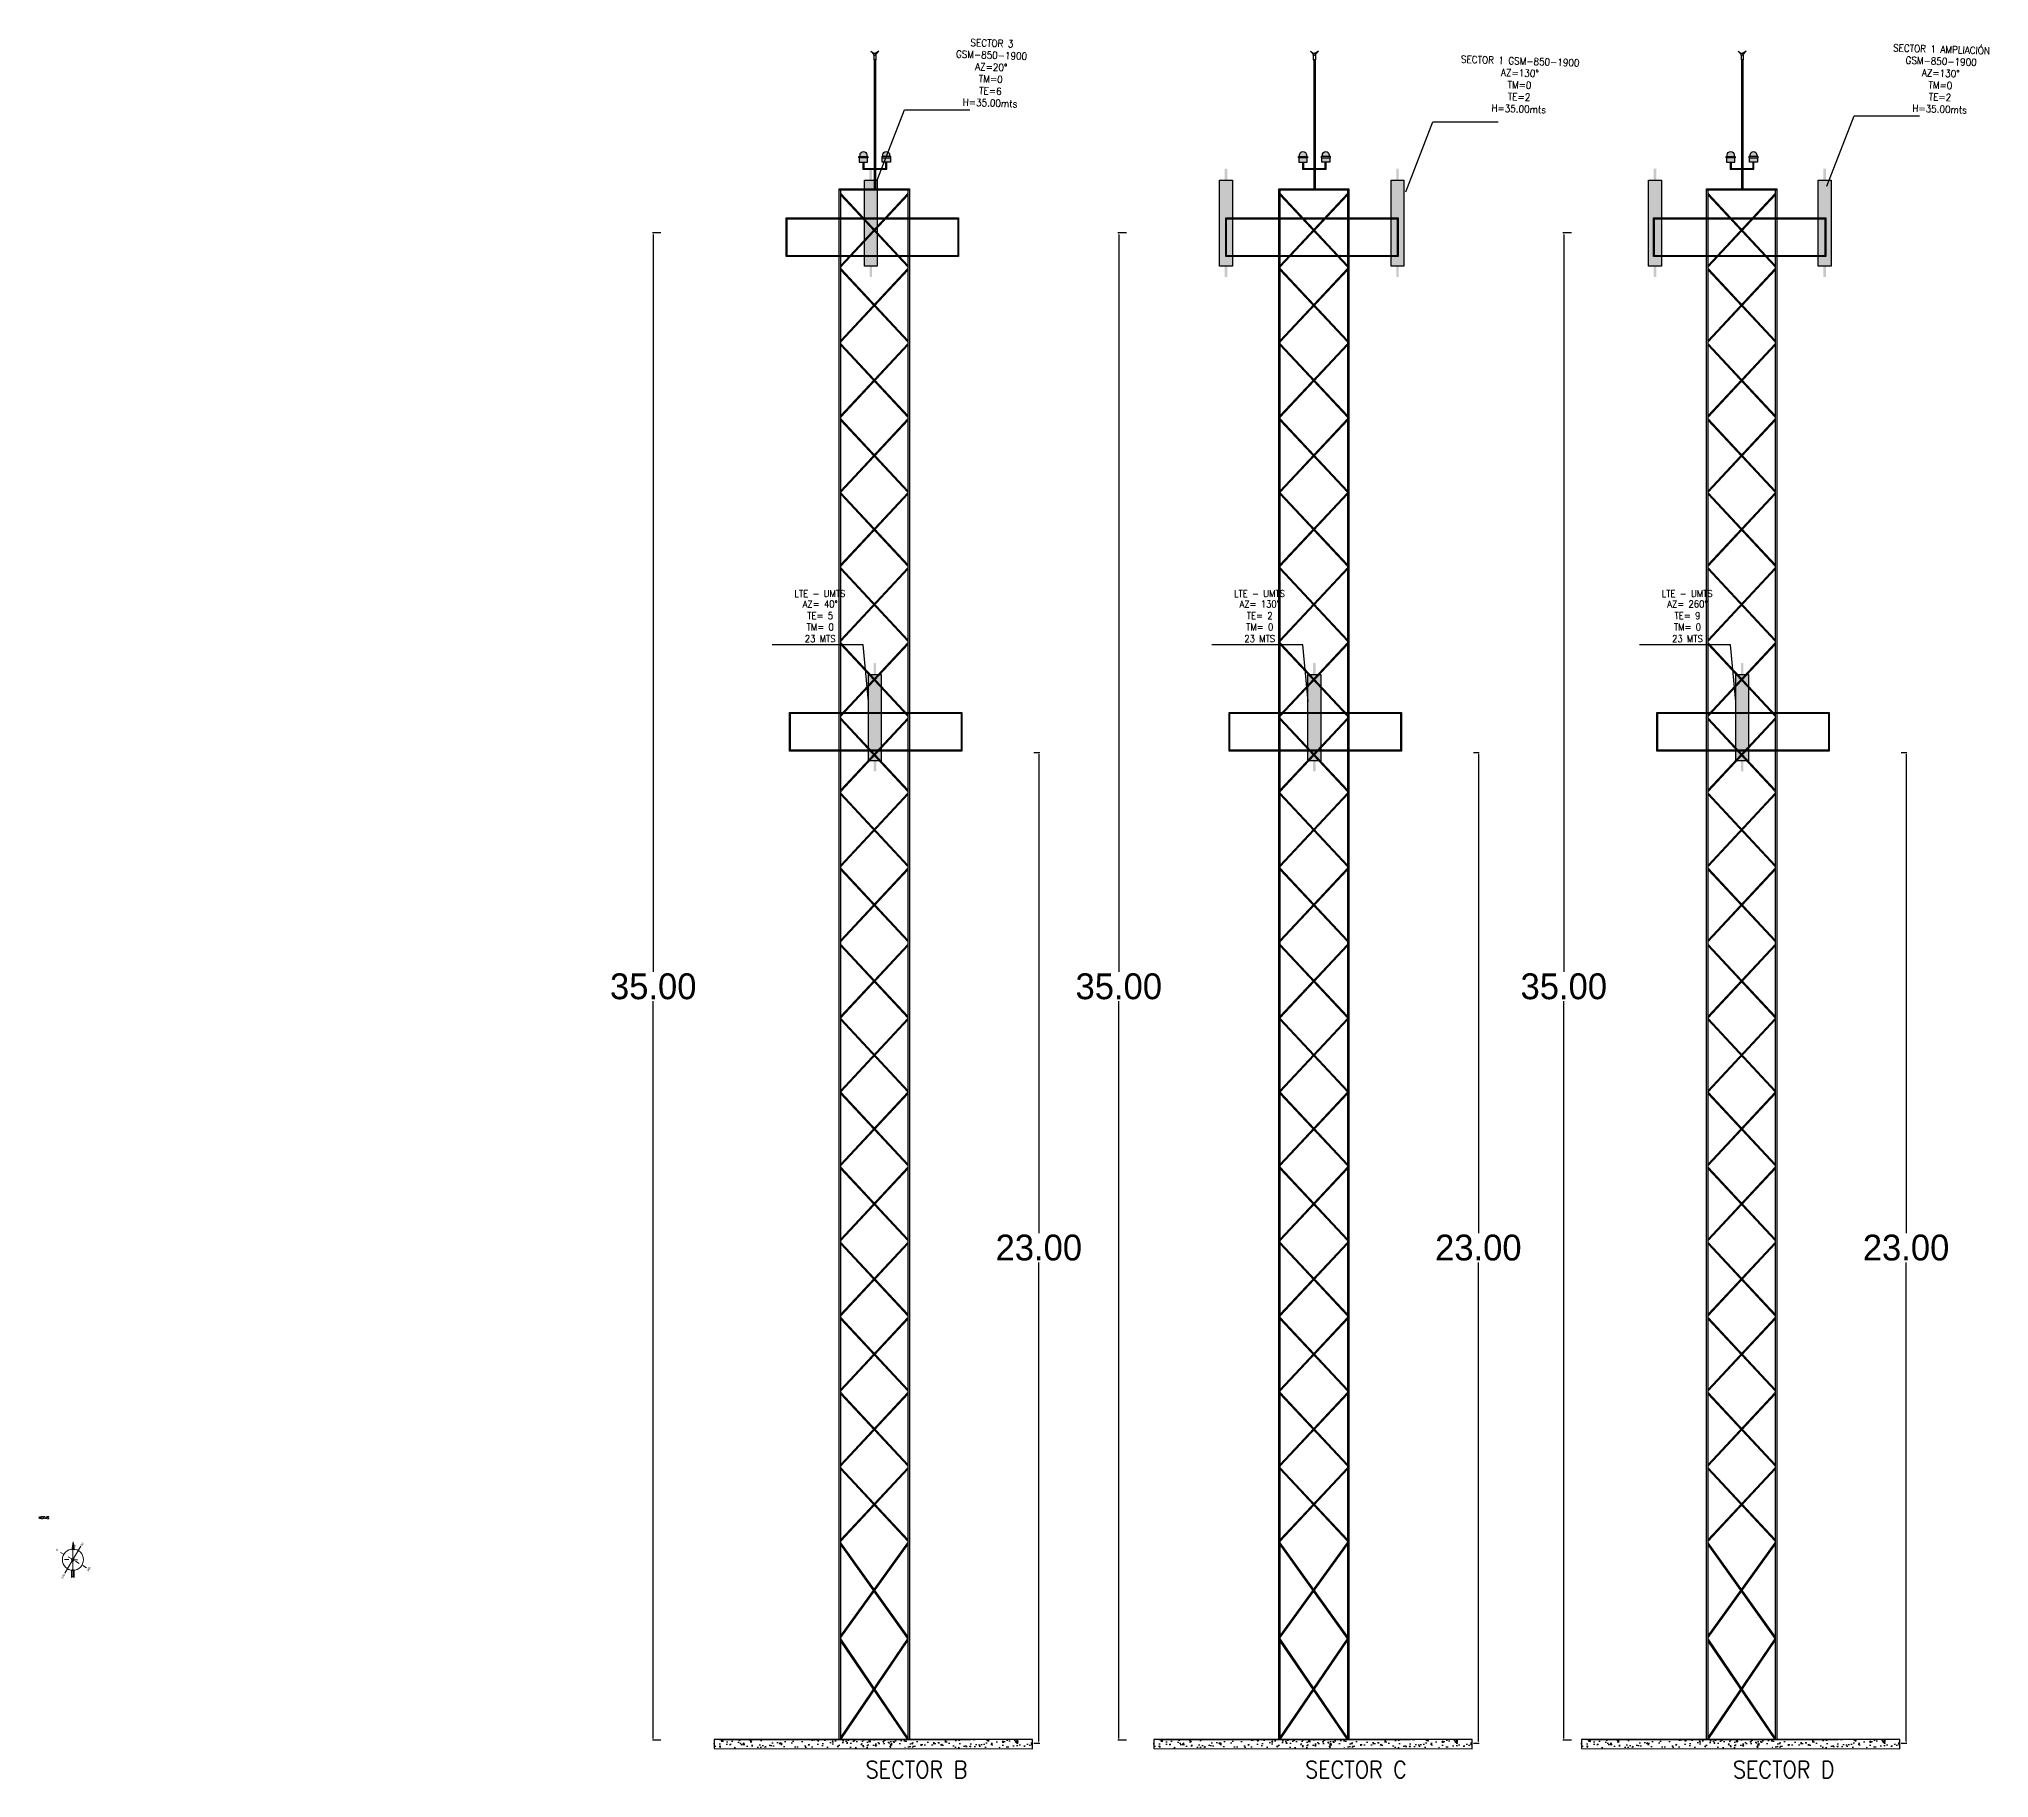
# Model space of a CAD drawing. Header units: millimetres. Extents: x 44 to 163, y 57 to 101.
# Drawn here: x 117.47 to 162.73, y 60.55 to 100.93 of the extents above; entities that cross this region are included whole.
import ezdxf

# ---------------------------------------------------------------- set-up
doc = ezdxf.new("R2010")
doc.units = ezdxf.units.MM
doc.header["$LTSCALE"] = 0.01
doc.header["$PDMODE"] = 35
doc.header["$PDSIZE"] = -10
doc.linetypes.add('DASHDOT', pattern=[25.4, 12.7, -6.35, 0, -6.35])
doc.linetypes.add('JIS_02_0.7', pattern=[1.35, 0.75, -0.6])
for name, color, linetype in [('ALZADO', 7, 'Continuous'), ('CONSTRUCCION', 7, 'Continuous'), ('EQUIPO NUEVO', 1, 'Continuous'), ('PLATAFORMA', 4, 'Continuous'), ('RECORRIDO TIERRA', 3, 'Continuous'), ('TEXTO', 5, 'Continuous')]:
    doc.layers.add(name, color=color, linetype=linetype)
doc.layers.add('NORTE', color=7, linetype='Continuous', lineweight=18)
doc.styles.add('A1', font='romans.shx', dxfattribs={"width": 0.9, "height": 0.09})
doc.dimstyles.new('interior', dxfattribs={"dimtxt": 0.2, "dimasz": 0.038, "dimexe": 0.02, "dimexo": 0.03, "dimgap": 0.04, "dimtad": 0, "dimtih": 1, "dimtoh": 1, "dimzin": 0, "dimdsep": 46, "dimtxsty": 'Standard', "dimcen": 0.04, "dimclrd": 5, "dimclre": 5, "dimclrt": 5, "dimadec": 3, "dimazin": 2, "dimtfac": 1, "dimtofl": 0, "dimtmove": 0, "dimatfit": 3, "dimfxl": 0.18, "dimtolj": 1, "dimtzin": 0, "dimarcsym": 0})

# ---------------------------------------------------------------- blocks, each defined once
blk = doc.blocks.new('G-Norte')
at = {"layer": 'NORTE', "linetype": 'Continuous'}
for points in [[(-2.78, 14.71), (-2.59, 14.31), (-2.25, 16.15)], [(-4.43, 10.17), (-4.96, 8.72), (-4.77, 8.32), (-4.24, 9.77)]]:
    blk.add_hatch(color=256, dxfattribs=at).paths.add_polyline_path(points)
for p, q in [((-3.55, 12.58), (-2.25, 16.15)), ((-3.17, 14.52), (-2.25, 16.15)), ((-2.78, 14.71), (-3.17, 14.52)), ((-2.59, 14.31), (-2.78, 14.71)), ((-2.25, 16.15), (-2.59, 14.31)), ((-5.35, 8.54), (-4.82, 9.98)), ((-4.96, 8.72), (-3.76, 12)), ((-4.82, 9.98), (-4.43, 10.17)), ((-4.24, 9.77), (-4.77, 8.32)), ((-4.43, 10.17), (-4.24, 9.77)), ((-4.96, 8.72), (-5.35, 8.54)), ((-4.77, 8.32), (-4.96, 8.72))]:
    blk.add_line(p, q, dxfattribs=at)
at = {"layer": 'NORTE', "linetype": 'DASHDOT'}
blk.add_line((-5.5, 12.96), (-1.81, 11.62), dxfattribs=at)
at = {"layer": 'NORTE', "linetype": 'Continuous'}
blk.add_circle((-3.66, 12.29), 0.308, dxfattribs=at)
at = {"layer": 'NORTE'}
blk.add_text('N', height=0.514, rotation=340, dxfattribs=at).set_placement((-2.39, 15.05))
blk = doc.blocks.new('*D63')
at = {"layer": 'Defpoints', "color": 0, "lineweight": -3, "transparency": 16777216}
for p in [(131.728, 96.432), (133.141, 96.432), (133.141, 61.432)]:
    blk.add_point(p, dxfattribs=at)
at = {"layer": 'RECORRIDO TIERRA', "color": 5, "lineweight": -2, "transparency": 16777216}
for p, q in [((131.908, 96.432), (131.708, 96.432)), ((131.728, 96.394), (131.728, 79.272)), ((131.728, 61.47), (131.728, 78.592)), ((131.908, 61.432), (131.708, 61.432))]:
    blk.add_line(p, q, dxfattribs=at)
at = {"layer": 'RECORRIDO TIERRA', "color": 5, "lineweight": -3, "transparency": 16777216}
for points in [[(131.721, 96.394), (131.734, 96.394), (131.728, 96.432)], [(131.721, 61.47), (131.734, 61.47), (131.728, 61.432)]]:
    blk.add_solid(points, dxfattribs=at)
at = {"layer": 'RECORRIDO TIERRA', "color": 5, "lineweight": -3, "transparency": 16777216, "insert": (131.728, 78.932), "char_height": 0.2, "attachment_point": 5}
blk.add_mtext('\\A1;{\\H3x;35.00}', dxfattribs=at)
blk = doc.blocks.new('*D221')
at = {"layer": 'CONSTRUCCION', "color": 5, "lineweight": -2, "transparency": 16777216}
for p, q in [((140.564, 84.366), (140.697, 84.366)), ((140.677, 84.328), (140.677, 73.206)), ((140.677, 61.404), (140.677, 72.526)), ((140.564, 61.366), (140.697, 61.366))]:
    blk.add_line(p, q, dxfattribs=at)
at = {"layer": 'CONSTRUCCION', "color": 5, "lineweight": -3, "transparency": 16777216}
for points in [[(140.67, 84.328), (140.683, 84.328), (140.677, 84.366)], [(140.67, 61.404), (140.683, 61.404), (140.677, 61.366)]]:
    blk.add_solid(points, dxfattribs=at)
at = {"layer": 'Defpoints', "color": 0, "lineweight": -3, "transparency": 16777216}
for p in [(140.534, 84.366), (140.677, 84.366), (140.534, 61.366)]:
    blk.add_point(p, dxfattribs=at)
at = {"layer": 'CONSTRUCCION', "color": 5, "lineweight": -3, "transparency": 16777216, "insert": (140.677, 72.866), "char_height": 0.2, "attachment_point": 5}
blk.add_mtext('\\A1;{\\H3x;23.00}', dxfattribs=at)
blk = doc.blocks.new('*D224')
at = {"layer": 'Defpoints', "color": 0, "lineweight": -3, "transparency": 16777216}
for p in [(142.533, 96.432), (143.342, 96.432), (143.342, 61.432)]:
    blk.add_point(p, dxfattribs=at)
at = {"layer": 'RECORRIDO TIERRA', "color": 5, "lineweight": -2, "transparency": 16777216}
for p, q in [((142.713, 96.432), (142.513, 96.432)), ((142.533, 96.394), (142.533, 79.272)), ((142.533, 61.47), (142.533, 78.592)), ((142.713, 61.432), (142.513, 61.432))]:
    blk.add_line(p, q, dxfattribs=at)
at = {"layer": 'RECORRIDO TIERRA', "color": 5, "lineweight": -3, "transparency": 16777216}
for points in [[(142.527, 96.394), (142.539, 96.394), (142.533, 96.432)], [(142.527, 61.47), (142.539, 61.47), (142.533, 61.432)]]:
    blk.add_solid(points, dxfattribs=at)
at = {"layer": 'RECORRIDO TIERRA', "color": 5, "lineweight": -3, "transparency": 16777216, "insert": (142.533, 78.932), "char_height": 0.2, "attachment_point": 5}
blk.add_mtext('\\A1;{\\H3x;35.00}', dxfattribs=at)
blk = doc.blocks.new('*D225')
at = {"layer": 'CONSTRUCCION', "color": 5, "lineweight": -2, "transparency": 16777216}
for p, q in [((150.766, 84.366), (150.898, 84.366)), ((150.878, 84.328), (150.878, 73.206)), ((150.878, 61.404), (150.878, 72.526)), ((150.766, 61.366), (150.898, 61.366))]:
    blk.add_line(p, q, dxfattribs=at)
at = {"layer": 'CONSTRUCCION', "color": 5, "lineweight": -3, "transparency": 16777216}
for points in [[(150.872, 84.328), (150.884, 84.328), (150.878, 84.366)], [(150.872, 61.404), (150.884, 61.404), (150.878, 61.366)]]:
    blk.add_solid(points, dxfattribs=at)
at = {"layer": 'Defpoints', "color": 0, "lineweight": -3, "transparency": 16777216}
for p in [(150.736, 84.366), (150.878, 84.366), (150.736, 61.366)]:
    blk.add_point(p, dxfattribs=at)
at = {"layer": 'CONSTRUCCION', "color": 5, "lineweight": -3, "transparency": 16777216, "insert": (150.878, 72.866), "char_height": 0.2, "attachment_point": 5}
blk.add_mtext('\\A1;{\\H3x;23.00}', dxfattribs=at)
blk = doc.blocks.new('*D226')
at = {"layer": 'Defpoints', "color": 0, "lineweight": -3, "transparency": 16777216}
for p in [(152.861, 96.432), (153.269, 96.432), (153.269, 61.432)]:
    blk.add_point(p, dxfattribs=at)
at = {"layer": 'RECORRIDO TIERRA', "color": 5, "lineweight": -2, "transparency": 16777216}
for p, q in [((153.041, 96.432), (152.841, 96.432)), ((152.861, 96.394), (152.861, 79.272)), ((152.861, 61.47), (152.861, 78.592)), ((153.041, 61.432), (152.841, 61.432))]:
    blk.add_line(p, q, dxfattribs=at)
at = {"layer": 'RECORRIDO TIERRA', "color": 5, "lineweight": -3, "transparency": 16777216}
for points in [[(152.855, 96.394), (152.868, 96.394), (152.861, 96.432)], [(152.855, 61.47), (152.868, 61.47), (152.861, 61.432)]]:
    blk.add_solid(points, dxfattribs=at)
at = {"layer": 'RECORRIDO TIERRA', "color": 5, "lineweight": -3, "transparency": 16777216, "insert": (152.861, 78.932), "char_height": 0.2, "attachment_point": 5}
blk.add_mtext('\\A1;{\\H3x;35.00}', dxfattribs=at)
blk = doc.blocks.new('*D227')
at = {"layer": 'CONSTRUCCION', "color": 5, "lineweight": -2, "transparency": 16777216}
for p, q in [((160.693, 84.366), (160.825, 84.366)), ((160.805, 84.328), (160.805, 73.206)), ((160.805, 61.404), (160.805, 72.526)), ((160.693, 61.366), (160.825, 61.366))]:
    blk.add_line(p, q, dxfattribs=at)
at = {"layer": 'CONSTRUCCION', "color": 5, "lineweight": -3, "transparency": 16777216}
for points in [[(160.799, 84.328), (160.812, 84.328), (160.805, 84.366)], [(160.799, 61.404), (160.812, 61.404), (160.805, 61.366)]]:
    blk.add_solid(points, dxfattribs=at)
at = {"layer": 'Defpoints', "color": 0, "lineweight": -3, "transparency": 16777216}
for p in [(160.663, 84.366), (160.805, 84.366), (160.663, 61.366)]:
    blk.add_point(p, dxfattribs=at)
at = {"layer": 'CONSTRUCCION', "color": 5, "lineweight": -3, "transparency": 16777216, "insert": (160.805, 72.866), "char_height": 0.2, "attachment_point": 5}
blk.add_mtext('\\A1;{\\H3x;23.00}', dxfattribs=at)

msp = doc.modelspace()

# ---------------------------------------------------------------- hatches: boundary and pattern name
at = {"lineweight": -3}
h = msp.add_hatch(color=1, dxfattribs=at)
h.paths.add_polyline_path([(136.686, 98.206), (136.686, 98.238, 1), (136.527, 98.238), (136.527, 98.206)])
h.paths.add_polyline_path([(137.215, 98.206), (137.215, 98.238, 1), (137.056, 98.238), (137.056, 98.206)])
h = msp.add_hatch(color=1, dxfattribs=at)
h.paths.add_polyline_path([(146.887, 98.206), (146.887, 98.238, 1), (146.729, 98.238), (146.729, 98.206)])
h.paths.add_polyline_path([(147.416, 98.206), (147.416, 98.238, 1), (147.258, 98.238), (147.258, 98.206)])
h = msp.add_hatch(color=1, dxfattribs=at)
h.paths.add_polyline_path([(156.815, 98.206), (156.815, 98.238, 1), (156.656, 98.238), (156.656, 98.206)])
h.paths.add_polyline_path([(157.343, 98.206), (157.343, 98.238, 1), (157.185, 98.238), (157.185, 98.206)])
h = msp.add_hatch(color=252, dxfattribs=at)
h.paths.add_polyline_path([(136.511, 98.175), (136.511, 98.074), (136.702, 98.074), (136.702, 98.175)])
h.paths.add_polyline_path([(136.712, 98.175), (136.712, 98.206), (136.501, 98.206), (136.501, 98.175)])
h.paths.add_polyline_path([(137.04, 98.175), (137.04, 98.074), (137.231, 98.074), (137.231, 98.175)])
h.paths.add_polyline_path([(137.241, 98.175), (137.241, 98.206), (137.03, 98.206), (137.03, 98.175)])
h = msp.add_hatch(color=256, dxfattribs=at)
h.dxf.hatch_style = 1
h.paths.add_polyline_path([(136.807, 97.924), (136.747, 97.924), (136.748, 95.408), (136.808, 95.408)])
h = msp.add_hatch(color=256, dxfattribs=at)
h.dxf.hatch_style = 1
h.paths.add_polyline_path([(145.052, 97.924), (144.992, 97.924), (144.993, 95.408), (145.053, 95.408)])
h = msp.add_hatch(color=252, dxfattribs=at)
h.paths.add_polyline_path([(146.713, 98.175), (146.713, 98.074), (146.903, 98.074), (146.903, 98.175)])
h.paths.add_polyline_path([(146.914, 98.175), (146.914, 98.206), (146.702, 98.206), (146.702, 98.175)])
h.paths.add_polyline_path([(147.242, 98.175), (147.242, 98.074), (147.432, 98.074), (147.432, 98.175)])
h.paths.add_polyline_path([(147.443, 98.175), (147.443, 98.206), (147.231, 98.206), (147.231, 98.175)])
h = msp.add_hatch(color=256, dxfattribs=at)
h.dxf.hatch_style = 1
h.paths.add_polyline_path([(149.032, 97.924), (148.972, 97.924), (148.972, 95.408), (149.032, 95.408)])
h = msp.add_hatch(color=256, dxfattribs=at)
h.dxf.hatch_style = 1
h.paths.add_polyline_path([(155.009, 97.924), (154.949, 97.924), (154.949, 95.408), (155.009, 95.408)])
h = msp.add_hatch(color=252, dxfattribs=at)
h.paths.add_polyline_path([(156.64, 98.175), (156.64, 98.074), (156.83, 98.074), (156.83, 98.175)])
h.paths.add_polyline_path([(156.841, 98.175), (156.841, 98.206), (156.629, 98.206), (156.629, 98.175)])
h.paths.add_polyline_path([(157.169, 98.175), (157.169, 98.074), (157.359, 98.074), (157.359, 98.175)])
h.paths.add_polyline_path([(157.37, 98.175), (157.37, 98.206), (157.158, 98.206), (157.158, 98.175)])
h = msp.add_hatch(color=256, dxfattribs=at)
h.dxf.hatch_style = 1
h.paths.add_polyline_path([(158.945, 97.924), (158.885, 97.924), (158.885, 95.408), (158.945, 95.408)])
h = msp.add_hatch(color=256, dxfattribs=at)
h.dxf.hatch_style = 1
h.paths.add_polyline_path([(136.902, 86.443), (136.842, 86.443), (136.843, 83.927), (136.903, 83.927)])
h = msp.add_hatch(color=256, dxfattribs=at)
h.dxf.hatch_style = 1
h.paths.add_polyline_path([(147.104, 86.443), (147.044, 86.443), (147.044, 83.927), (147.104, 83.927)])
h = msp.add_hatch(color=256, dxfattribs=at)
h.dxf.hatch_style = 1
h.paths.add_polyline_path([(157.031, 86.443), (156.971, 86.443), (156.971, 83.927), (157.031, 83.927)])
at = {"layer": 'CONSTRUCCION', "lineweight": -3}
h = msp.add_hatch(color=256, dxfattribs=at)
h.dxf.hatch_style = 1
h.paths.add_polyline_path([(136.628, 97.657), (136.928, 97.657), (136.928, 95.657), (136.628, 95.657)])
h = msp.add_hatch(color=256, dxfattribs=at)
h.dxf.hatch_style = 1
h.paths.add_polyline_path([(144.873, 97.657), (145.173, 97.657), (145.173, 95.657), (144.873, 95.657)])
h = msp.add_hatch(color=256, dxfattribs=at)
h.dxf.hatch_style = 1
h.paths.add_polyline_path([(148.852, 97.657), (149.152, 97.657), (149.152, 95.657), (148.852, 95.657)])
h = msp.add_hatch(color=256, dxfattribs=at)
h.dxf.hatch_style = 1
h.paths.add_polyline_path([(154.829, 97.657), (155.129, 97.657), (155.129, 95.657), (154.829, 95.657)])
h = msp.add_hatch(color=256, dxfattribs=at)
h.dxf.hatch_style = 1
h.paths.add_polyline_path([(158.765, 97.657), (159.065, 97.657), (159.065, 95.657), (158.765, 95.657)])
at = {"layer": 'CONSTRUCCION'}
h = msp.add_hatch(dxfattribs=at)
h.set_pattern_fill('AR-CONC', color=256, scale=0.001836, style=0)
h.set_pattern_definition([(50, (76.0648, 162.58746), (0.33456575, -0.0292707), [0.0349836, -0.3848197]), (355, (76.0648, 162.58746), (-0.0647203, 0.3508583), [0.0279869, -0.3078558]), (100.451, (76.09268, 162.58503), (0.2698467, 0.321586), [0.0297315, -0.3270463]), (46.1842, (76.0648, 162.68075), (0.4978123, -0.077207), [0.0524754, -0.5772296]), (96.6356, (76.1063, 162.6743), (0.4359715, 0.4543748), [0.0445972, -0.4905694]), (351.184, (76.0648, 162.68075), (0.4359722, 0.454374), [0.0419803, -0.4617837]), (21, (76.11145, 162.65743), (0.2784271, -0.1878014), [0.0349836, -0.3848197]), (326, (76.11145, 162.65743), (0.1134939, 0.3382446), [0.0279869, -0.3078558]), (71.4514, (76.13465, 162.64178), (0.3919202, 0.150444), [0.0297315, -0.3270463]), (37.5, (76.0648, 162.58746), (0.00567194, 0.15527772), [0, -0.3041242, 0, -0.31252026, 0, -0.3090219]), (7.5, (76.0648, 162.58746), (0.1227083, 0.18397261), [0, -0.1781832, 0, -0.29712747, 0, -0.11777816]), (327.5, (75.96078, 162.58746), (0.24899993, -0.01052032), [0, -0.11661204, 0, -0.36382955, 0, -0.48277383]), (317.5, (75.91414, 162.58746), (0.2720259, 0.04669346), [0, -0.15159565, 0, -0.24162014, 0, -0.3428394])])
h.paths.add_polyline_path([(140.531, 61.262), (140.531, 61.449), (133.143, 61.449), (133.143, 61.262)])
h = msp.add_hatch(dxfattribs=at)
h.set_pattern_fill('AR-CONC', color=256, scale=0.001836, style=0)
h.set_pattern_definition([(50, (86.26624, 162.58746), (0.33456575, -0.0292707), [0.0349836, -0.3848197]), (355, (86.26624, 162.58746), (-0.0647203, 0.3508583), [0.0279869, -0.3078558]), (100.451, (86.29412, 162.58503), (0.2698467, 0.321586), [0.0297315, -0.3270463]), (46.1842, (86.26624, 162.68075), (0.4978123, -0.077207), [0.0524754, -0.5772296]), (96.6356, (86.3077, 162.6743), (0.4359715, 0.4543748), [0.0445972, -0.4905694]), (351.184, (86.26624, 162.68075), (0.4359722, 0.454374), [0.0419803, -0.4617837]), (21, (86.31288, 162.65743), (0.2784271, -0.1878014), [0.0349836, -0.3848197]), (326, (86.31288, 162.65743), (0.1134939, 0.3382446), [0.0279869, -0.3078558]), (71.4514, (86.33608, 162.64178), (0.3919202, 0.150444), [0.0297315, -0.3270463]), (37.5, (86.26624, 162.58746), (0.00567194, 0.15527772), [0, -0.3041242, 0, -0.31252026, 0, -0.3090219]), (7.5, (86.26624, 162.58746), (0.1227083, 0.18397261), [0, -0.1781832, 0, -0.29712747, 0, -0.11777816]), (327.5, (86.16222, 162.58746), (0.24899993, -0.01052032), [0, -0.11661204, 0, -0.36382955, 0, -0.48277383]), (317.5, (86.11557, 162.58746), (0.2720259, 0.04669346), [0, -0.15159565, 0, -0.24162014, 0, -0.3428394])])
h.paths.add_polyline_path([(150.732, 61.262), (150.732, 61.449), (143.344, 61.449), (143.344, 61.262)])
h = msp.add_hatch(dxfattribs=at)
h.set_pattern_fill('AR-CONC', color=256, scale=0.001836, style=0)
h.set_pattern_definition([(50, (96.1934, 162.58746), (0.33456575, -0.0292707), [0.0349836, -0.3848197]), (355, (96.1934, 162.58746), (-0.0647203, 0.3508583), [0.0279869, -0.3078558]), (100.451, (96.22127, 162.58503), (0.2698467, 0.321586), [0.0297315, -0.3270463]), (46.1842, (96.1934, 162.68075), (0.4978123, -0.077207), [0.0524754, -0.5772296]), (96.6356, (96.23488, 162.6743), (0.4359715, 0.4543748), [0.0445972, -0.4905694]), (351.184, (96.1934, 162.68075), (0.4359722, 0.454374), [0.0419803, -0.4617837]), (21, (96.24004, 162.65743), (0.2784271, -0.1878014), [0.0349836, -0.3848197]), (326, (96.24004, 162.65743), (0.1134939, 0.3382446), [0.0279869, -0.3078558]), (71.4514, (96.26324, 162.64178), (0.3919202, 0.150444), [0.0297315, -0.3270463]), (37.5, (96.19339, 162.58746), (0.00567194, 0.15527772), [0, -0.3041242, 0, -0.31252026, 0, -0.3090219]), (7.5, (96.19339, 162.58746), (0.1227083, 0.18397261), [0, -0.1781832, 0, -0.29712747, 0, -0.11777816]), (327.5, (96.08937, 162.58746), (0.24899993, -0.01052032), [0, -0.11661204, 0, -0.36382955, 0, -0.48277383]), (317.5, (96.04273, 162.58746), (0.2720259, 0.04669346), [0, -0.15159565, 0, -0.24162014, 0, -0.3428394])])
h.paths.add_polyline_path([(160.659, 61.262), (160.659, 61.449), (153.271, 61.449), (153.271, 61.262)])
at = {"layer": 'EQUIPO NUEVO', "lineweight": -3}
h = msp.add_hatch(color=1, dxfattribs=at)
h.dxf.hatch_style = 1
h.paths.add_polyline_path([(136.722, 86.173), (137.022, 86.173), (137.022, 84.173), (136.722, 84.173)])
h = msp.add_hatch(color=1, dxfattribs=at)
h.dxf.hatch_style = 1
h.paths.add_polyline_path([(146.924, 86.173), (147.224, 86.173), (147.224, 84.173), (146.924, 84.173)])
h = msp.add_hatch(color=1, dxfattribs=at)
h.dxf.hatch_style = 1
h.paths.add_polyline_path([(156.851, 86.173), (157.151, 86.173), (157.151, 84.173), (156.851, 84.173)])

# ---------------------------------------------------------------- linework, layer by layer
at = {"color": 252, "lineweight": -3}
for points in [[(136.596, 98.074), (136.596, 97.906), (137.146, 97.906), (137.146, 98.074)], [(136.617, 98.074), (136.617, 97.927), (137.125, 97.927), (137.125, 98.074)], [(146.798, 98.074), (146.798, 97.906), (147.348, 97.906), (147.348, 98.074)], [(146.819, 98.074), (146.819, 97.927), (147.326, 97.927), (147.326, 98.074)], [(156.725, 98.074), (156.725, 97.906), (157.275, 97.906), (157.275, 98.074)], [(156.746, 98.074), (156.746, 97.927), (157.254, 97.927), (157.254, 98.074)]]:
    msp.add_lwpolyline(points, dxfattribs=at)
at = {"layer": 'ALZADO'}
for p, q in [((136.778, 100.65), (136.853, 100.591)), ((136.778, 100.65), (136.849, 100.573)), ((136.845, 100.553), (136.856, 100.606)), ((136.845, 100.553), (136.872, 100.553)), ((136.856, 100.606), (136.872, 100.606)), ((136.887, 100.606), (136.872, 100.606)), ((136.898, 100.553), (136.872, 100.553)), ((136.898, 100.553), (136.887, 100.606)), ((136.965, 100.65), (136.89, 100.591)), ((136.965, 100.65), (136.894, 100.573)), ((146.979, 100.65), (147.054, 100.591)), ((146.979, 100.65), (147.05, 100.573)), ((147.047, 100.553), (147.057, 100.606)), ((147.047, 100.553), (147.073, 100.553)), ((147.057, 100.606), (147.073, 100.606)), ((147.089, 100.606), (147.073, 100.606)), ((147.099, 100.553), (147.073, 100.553)), ((147.099, 100.553), (147.089, 100.606)), ((147.167, 100.65), (147.092, 100.591)), ((147.167, 100.65), (147.095, 100.573)), ((156.906, 100.65), (156.981, 100.591)), ((156.906, 100.65), (156.978, 100.573)), ((156.974, 100.553), (156.984, 100.606)), ((156.974, 100.553), (157, 100.553)), ((156.984, 100.606), (157, 100.606)), ((157.016, 100.606), (157, 100.606)), ((157.027, 100.553), (157, 100.553)), ((157.027, 100.553), (157.016, 100.606)), ((157.094, 100.65), (157.019, 100.591)), ((157.094, 100.65), (157.023, 100.573)), ((136.845, 100.447), (136.872, 100.447)), ((136.898, 100.447), (136.872, 100.447)), ((147.047, 100.447), (147.073, 100.447)), ((147.099, 100.447), (147.073, 100.447)), ((156.974, 100.447), (157, 100.447)), ((157.027, 100.447), (157, 100.447))]:
    msp.add_line(p, q, dxfattribs=at)
at = {"layer": 'ALZADO', "ltscale": 0.5}
for p, q in [((136.845, 100.553), (136.845, 100.447)), ((136.898, 100.553), (136.898, 100.447)), ((147.047, 100.553), (147.047, 100.447)), ((147.099, 100.553), (147.099, 100.447)), ((156.974, 100.553), (156.974, 100.447)), ((157.027, 100.553), (157.027, 100.447)), ((136.856, 100.447), (136.856, 97.443)), ((136.887, 100.447), (136.887, 97.443)), ((147.057, 100.447), (147.057, 97.443)), ((147.089, 100.447), (147.089, 97.443)), ((156.984, 100.447), (156.984, 97.443)), ((157.016, 100.447), (157.016, 97.443))]:
    msp.add_line(p, q, dxfattribs=at)
at = {"layer": 'CONSTRUCCION', "color": 30}
for p, q in [((136.045, 97.449), (137.673, 97.449)), ((136.045, 93.855), (136.045, 97.449)), ((136.045, 97.426), (137.673, 97.426)), ((136.08, 93.855), (136.08, 97.449)), ((137.638, 95.674), (136.08, 97.343)), ((136.08, 95.674), (137.638, 97.343)), ((137.638, 95.64), (136.08, 97.309)), ((136.08, 95.64), (137.638, 97.309)), ((137.638, 97.449), (137.638, 93.855)), ((137.673, 97.449), (137.673, 93.855)), ((146.247, 97.449), (147.875, 97.449)), ((146.247, 93.855), (146.247, 97.449)), ((146.247, 97.426), (147.875, 97.426)), ((146.282, 93.855), (146.282, 97.449)), ((147.84, 95.674), (146.282, 97.343)), ((146.282, 95.674), (147.84, 97.343)), ((147.84, 95.64), (146.282, 97.309)), ((146.282, 95.64), (147.84, 97.309)), ((147.84, 97.449), (147.84, 93.855)), ((147.875, 97.449), (147.875, 93.855)), ((156.174, 97.449), (157.802, 97.449)), ((156.174, 93.855), (156.174, 97.449)), ((156.174, 97.426), (157.802, 97.426)), ((156.209, 93.855), (156.209, 97.449)), ((157.767, 95.674), (156.209, 97.343)), ((156.209, 95.674), (157.767, 97.343)), ((157.767, 95.64), (156.209, 97.309)), ((156.209, 95.64), (157.767, 97.309)), ((157.767, 97.449), (157.767, 93.855)), ((157.802, 97.449), (157.802, 93.855)), ((136.08, 93.93), (137.638, 95.599)), ((137.638, 93.93), (136.08, 95.599)), ((136.08, 93.896), (137.638, 95.565)), ((137.638, 93.896), (136.08, 95.565)), ((146.282, 93.93), (147.84, 95.599)), ((147.84, 93.93), (146.282, 95.599)), ((146.282, 93.896), (147.84, 95.565)), ((147.84, 93.896), (146.282, 95.565)), ((156.209, 93.93), (157.767, 95.599)), ((157.767, 93.93), (156.209, 95.599)), ((156.209, 93.896), (157.767, 95.565)), ((157.767, 93.896), (156.209, 95.565)), ((136.045, 86.983), (136.045, 90.471)), ((136.08, 86.983), (136.08, 90.471)), ((137.638, 88.727), (136.08, 90.396)), ((136.08, 88.727), (137.638, 90.396)), ((137.638, 88.693), (136.08, 90.362)), ((136.08, 88.693), (137.638, 90.362)), ((137.638, 90.471), (137.638, 86.983)), ((137.673, 90.471), (137.673, 86.983)), ((146.247, 86.983), (146.247, 90.471)), ((146.282, 86.983), (146.282, 90.471)), ((147.84, 88.727), (146.282, 90.396)), ((146.282, 88.727), (147.84, 90.396)), ((147.84, 88.693), (146.282, 90.362)), ((146.282, 88.693), (147.84, 90.362)), ((147.84, 90.471), (147.84, 86.983)), ((147.875, 90.471), (147.875, 86.983)), ((156.174, 86.983), (156.174, 90.471)), ((156.209, 86.983), (156.209, 90.471)), ((157.767, 88.727), (156.209, 90.396)), ((156.209, 88.727), (157.767, 90.396)), ((157.767, 88.693), (156.209, 90.362)), ((156.209, 88.693), (157.767, 90.362)), ((157.767, 90.471), (157.767, 86.983)), ((157.802, 90.471), (157.802, 86.983)), ((136.08, 86.983), (137.638, 88.652)), ((137.638, 86.983), (136.08, 88.652)), ((136.08, 86.949), (137.638, 88.618)), ((137.638, 86.949), (136.08, 88.618)), ((146.282, 86.983), (147.84, 88.652)), ((147.84, 86.983), (146.282, 88.652)), ((146.282, 86.949), (147.84, 88.618)), ((147.84, 86.949), (146.282, 88.618)), ((156.209, 86.983), (157.767, 88.652)), ((157.767, 86.983), (156.209, 88.652)), ((156.209, 86.949), (157.767, 88.618)), ((157.767, 86.949), (156.209, 88.618)), ((136.045, 80.007), (136.045, 83.495)), ((136.08, 80.007), (136.08, 83.495)), ((137.638, 81.751), (136.08, 83.42)), ((136.08, 81.751), (137.638, 83.42)), ((137.638, 81.717), (136.08, 83.386)), ((136.08, 81.717), (137.638, 83.386)), ((137.638, 83.495), (137.638, 80.007)), ((137.673, 83.495), (137.673, 80.007)), ((146.247, 80.007), (146.247, 83.495)), ((146.282, 80.007), (146.282, 83.495)), ((147.84, 81.751), (146.282, 83.42)), ((146.282, 81.751), (147.84, 83.42)), ((147.84, 81.717), (146.282, 83.386)), ((146.282, 81.717), (147.84, 83.386)), ((147.84, 83.495), (147.84, 80.007)), ((147.875, 83.495), (147.875, 80.007)), ((156.174, 80.007), (156.174, 83.495)), ((156.209, 80.007), (156.209, 83.495)), ((157.767, 81.751), (156.209, 83.42)), ((156.209, 81.751), (157.767, 83.42)), ((157.767, 81.717), (156.209, 83.386)), ((156.209, 81.717), (157.767, 83.386)), ((157.767, 83.495), (157.767, 80.007)), ((157.802, 83.495), (157.802, 80.007)), ((136.08, 80.007), (137.638, 81.676)), ((137.638, 80.007), (136.08, 81.676)), ((136.08, 79.973), (137.638, 81.642)), ((137.638, 79.973), (136.08, 81.642)), ((146.282, 80.007), (147.84, 81.676)), ((147.84, 80.007), (146.282, 81.676)), ((146.282, 79.973), (147.84, 81.642)), ((147.84, 79.973), (146.282, 81.642)), ((156.209, 80.007), (157.767, 81.676)), ((157.767, 80.007), (156.209, 81.676)), ((156.209, 79.973), (157.767, 81.642)), ((157.767, 79.973), (156.209, 81.642)), ((136.045, 73.03), (136.045, 76.518)), ((136.08, 73.03), (136.08, 76.518)), ((137.638, 76.518), (137.638, 73.03)), ((137.673, 76.518), (137.673, 73.03)), ((146.247, 73.03), (146.247, 76.518)), ((146.282, 73.03), (146.282, 76.518)), ((147.84, 76.518), (147.84, 73.03)), ((147.875, 76.518), (147.875, 73.03)), ((156.174, 73.03), (156.174, 76.518)), ((156.209, 73.03), (156.209, 76.518)), ((157.767, 76.518), (157.767, 73.03)), ((157.802, 76.518), (157.802, 73.03)), ((137.638, 74.808), (136.08, 76.477)), ((136.08, 74.808), (137.638, 76.477)), ((137.638, 74.774), (136.08, 76.443)), ((136.08, 74.774), (137.638, 76.443)), ((147.84, 74.808), (146.282, 76.477)), ((146.282, 74.808), (147.84, 76.477)), ((147.84, 74.774), (146.282, 76.443)), ((146.282, 74.774), (147.84, 76.443)), ((157.767, 74.808), (156.209, 76.477)), ((156.209, 74.808), (157.767, 76.477)), ((157.767, 74.774), (156.209, 76.443)), ((156.209, 74.774), (157.767, 76.443)), ((136.08, 73.064), (137.638, 74.733)), ((137.638, 73.064), (136.08, 74.733)), ((136.08, 73.03), (137.638, 74.699)), ((137.638, 73.03), (136.08, 74.699)), ((146.282, 73.064), (147.84, 74.733)), ((147.84, 73.064), (146.282, 74.733)), ((146.282, 73.03), (147.84, 74.699)), ((147.84, 73.03), (146.282, 74.699)), ((156.209, 73.064), (157.767, 74.733)), ((157.767, 73.064), (156.209, 74.733)), ((156.209, 73.03), (157.767, 74.699)), ((157.767, 73.03), (156.209, 74.699)), ((136.045, 66.051), (136.045, 69.539)), ((136.08, 66.051), (136.08, 69.539)), ((137.638, 67.832), (136.08, 69.501)), ((136.08, 67.832), (137.638, 69.501)), ((137.638, 67.798), (136.08, 69.467)), ((136.08, 67.798), (137.638, 69.467)), ((137.638, 69.539), (137.638, 66.051)), ((137.673, 69.539), (137.673, 66.051)), ((146.247, 66.051), (146.247, 69.539)), ((146.282, 66.051), (146.282, 69.539)), ((147.84, 67.832), (146.282, 69.501)), ((146.282, 67.832), (147.84, 69.501)), ((147.84, 67.798), (146.282, 69.467)), ((146.282, 67.798), (147.84, 69.467)), ((147.84, 69.539), (147.84, 66.051)), ((147.875, 69.539), (147.875, 66.051)), ((156.174, 66.051), (156.174, 69.539)), ((156.209, 66.051), (156.209, 69.539)), ((157.767, 67.832), (156.209, 69.501)), ((156.209, 67.832), (157.767, 69.501)), ((157.767, 67.798), (156.209, 69.467)), ((156.209, 67.798), (157.767, 69.467)), ((157.767, 69.539), (157.767, 66.051)), ((157.802, 69.539), (157.802, 66.051)), ((136.08, 66.088), (137.638, 67.757)), ((137.638, 66.088), (136.08, 67.757)), ((136.08, 66.054), (137.638, 67.723)), ((137.638, 66.054), (136.08, 67.723)), ((146.282, 66.088), (147.84, 67.757)), ((147.84, 66.088), (146.282, 67.757)), ((146.282, 66.054), (147.84, 67.723)), ((147.84, 66.054), (146.282, 67.723)), ((156.209, 66.088), (157.767, 67.757)), ((157.767, 66.088), (156.209, 67.757)), ((156.209, 66.054), (157.767, 67.723)), ((157.767, 66.054), (156.209, 67.723))]:
    msp.add_line(p, q, dxfattribs=at)
at = {"layer": 'CONSTRUCCION'}
for p, q in [((136.045, 90.471), (136.045, 93.959)), ((136.08, 90.471), (136.08, 93.959)), ((137.638, 92.186), (136.08, 93.855)), ((136.08, 92.186), (137.638, 93.855)), ((137.638, 92.152), (136.08, 93.821)), ((136.08, 92.152), (137.638, 93.821)), ((137.638, 93.959), (137.638, 90.471)), ((137.673, 93.959), (137.673, 90.471)), ((146.247, 90.471), (146.247, 93.959)), ((146.282, 90.471), (146.282, 93.959)), ((147.84, 92.186), (146.282, 93.855)), ((146.282, 92.186), (147.84, 93.855)), ((147.84, 92.152), (146.282, 93.821)), ((146.282, 92.152), (147.84, 93.821)), ((147.84, 93.959), (147.84, 90.471)), ((147.875, 93.959), (147.875, 90.471)), ((156.174, 90.471), (156.174, 93.959)), ((156.209, 90.471), (156.209, 93.959)), ((157.767, 92.186), (156.209, 93.855)), ((156.209, 92.186), (157.767, 93.855)), ((157.767, 92.152), (156.209, 93.821)), ((156.209, 92.152), (157.767, 93.821)), ((157.767, 93.959), (157.767, 90.471)), ((157.802, 93.959), (157.802, 90.471)), ((136.08, 90.442), (137.638, 92.111)), ((137.638, 90.442), (136.08, 92.111)), ((136.08, 90.408), (137.638, 92.077)), ((137.638, 90.408), (136.08, 92.077)), ((146.282, 90.442), (147.84, 92.111)), ((147.84, 90.442), (146.282, 92.111)), ((146.282, 90.408), (147.84, 92.077)), ((147.84, 90.408), (146.282, 92.077)), ((156.209, 90.442), (157.767, 92.111)), ((157.767, 90.442), (156.209, 92.111)), ((156.209, 90.408), (157.767, 92.077)), ((157.767, 90.408), (156.209, 92.077)), ((136.045, 83.495), (136.045, 86.983)), ((136.08, 83.495), (136.08, 86.983)), ((137.638, 85.239), (136.08, 86.908)), ((136.08, 85.239), (137.638, 86.908)), ((137.638, 86.983), (137.638, 83.495)), ((137.673, 86.983), (137.673, 83.495)), ((146.247, 83.495), (146.247, 86.983)), ((146.282, 83.495), (146.282, 86.983)), ((147.84, 85.239), (146.282, 86.908)), ((146.282, 85.239), (147.84, 86.908)), ((147.84, 86.983), (147.84, 83.495)), ((147.875, 86.983), (147.875, 83.495)), ((156.174, 83.495), (156.174, 86.983)), ((156.209, 83.495), (156.209, 86.983)), ((157.767, 85.239), (156.209, 86.908)), ((156.209, 85.239), (157.767, 86.908)), ((157.767, 86.983), (157.767, 83.495)), ((157.802, 86.983), (157.802, 83.495)), ((137.638, 85.205), (136.08, 86.874)), ((136.08, 85.205), (137.638, 86.874)), ((147.84, 85.205), (146.282, 86.874)), ((146.282, 85.205), (147.84, 86.874)), ((157.767, 85.205), (156.209, 86.874)), ((156.209, 85.205), (157.767, 86.874)), ((136.08, 83.495), (137.638, 85.164)), ((137.638, 83.495), (136.08, 85.164)), ((136.08, 83.461), (137.638, 85.13)), ((137.638, 83.461), (136.08, 85.13)), ((146.282, 83.495), (147.84, 85.164)), ((147.84, 83.495), (146.282, 85.164)), ((146.282, 83.461), (147.84, 85.13)), ((147.84, 83.461), (146.282, 85.13)), ((156.209, 83.495), (157.767, 85.164)), ((157.767, 83.495), (156.209, 85.164)), ((156.209, 83.461), (157.767, 85.13)), ((157.767, 83.461), (156.209, 85.13)), ((136.045, 76.518), (136.045, 80.006)), ((136.08, 76.518), (136.08, 80.006)), ((136.08, 78.239), (137.638, 79.908)), ((137.638, 78.239), (136.08, 79.908)), ((136.08, 78.205), (137.638, 79.874)), ((137.638, 78.205), (136.08, 79.874)), ((137.638, 80.006), (137.638, 76.518)), ((137.673, 80.006), (137.673, 76.518)), ((146.247, 76.518), (146.247, 80.006)), ((146.282, 76.518), (146.282, 80.006)), ((146.282, 78.239), (147.84, 79.908)), ((147.84, 78.239), (146.282, 79.908)), ((146.282, 78.205), (147.84, 79.874)), ((147.84, 78.205), (146.282, 79.874)), ((147.84, 80.006), (147.84, 76.518)), ((147.875, 80.006), (147.875, 76.518)), ((156.174, 76.518), (156.174, 80.006)), ((156.209, 76.518), (156.209, 80.006)), ((156.209, 78.239), (157.767, 79.908)), ((157.767, 78.239), (156.209, 79.908)), ((156.209, 78.205), (157.767, 79.874)), ((157.767, 78.205), (156.209, 79.874)), ((157.767, 80.006), (157.767, 76.518)), ((157.802, 80.006), (157.802, 76.518)), ((136.08, 76.519), (137.638, 78.188)), ((137.638, 76.519), (136.08, 78.188)), ((136.08, 76.485), (137.638, 78.154)), ((137.638, 76.485), (136.08, 78.154)), ((146.282, 76.519), (147.84, 78.188)), ((147.84, 76.519), (146.282, 78.188)), ((146.282, 76.485), (147.84, 78.154)), ((147.84, 76.485), (146.282, 78.154)), ((156.209, 76.519), (157.767, 78.188)), ((157.767, 76.519), (156.209, 78.188)), ((156.209, 76.485), (157.767, 78.154)), ((157.767, 76.485), (156.209, 78.154)), ((136.045, 69.539), (136.045, 73.027)), ((136.08, 69.539), (136.08, 73.027)), ((137.638, 71.32), (136.08, 72.989)), ((136.08, 71.32), (137.638, 72.989)), ((137.638, 71.286), (136.08, 72.955)), ((136.08, 71.286), (137.638, 72.955)), ((137.638, 73.027), (137.638, 69.539)), ((137.673, 73.027), (137.673, 69.539)), ((146.247, 69.539), (146.247, 73.027)), ((146.282, 69.539), (146.282, 73.027)), ((147.84, 71.32), (146.282, 72.989)), ((146.282, 71.32), (147.84, 72.989)), ((147.84, 71.286), (146.282, 72.955)), ((146.282, 71.286), (147.84, 72.955)), ((147.84, 73.027), (147.84, 69.539)), ((147.875, 73.027), (147.875, 69.539)), ((156.174, 69.539), (156.174, 73.027)), ((156.209, 69.539), (156.209, 73.027)), ((157.767, 71.32), (156.209, 72.989)), ((156.209, 71.32), (157.767, 72.989)), ((157.767, 71.286), (156.209, 72.955)), ((156.209, 71.286), (157.767, 72.955)), ((157.767, 73.027), (157.767, 69.539)), ((157.802, 73.027), (157.802, 69.539)), ((136.08, 69.576), (137.638, 71.245)), ((137.638, 69.576), (136.08, 71.245)), ((136.08, 69.542), (137.638, 71.211)), ((137.638, 69.542), (136.08, 71.211)), ((146.282, 69.576), (147.84, 71.245)), ((147.84, 69.576), (146.282, 71.245)), ((146.282, 69.542), (147.84, 71.211)), ((147.84, 69.542), (146.282, 71.211)), ((156.209, 69.576), (157.767, 71.245)), ((157.767, 69.576), (156.209, 71.245)), ((156.209, 69.542), (157.767, 71.211)), ((157.767, 69.542), (156.209, 71.211)), ((136.045, 61.449), (136.045, 66.051)), ((136.08, 61.449), (136.08, 66.051)), ((137.638, 63.84), (136.08, 66.013)), ((136.08, 63.851), (137.638, 66.013)), ((137.638, 63.795), (136.08, 65.979)), ((136.08, 63.813), (137.638, 65.979)), ((137.638, 66.051), (137.638, 61.449)), ((137.673, 66.051), (137.673, 61.449)), ((146.247, 61.449), (146.247, 66.051)), ((146.282, 61.449), (146.282, 66.051)), ((147.84, 63.84), (146.282, 66.013)), ((146.282, 63.851), (147.84, 66.013)), ((147.84, 63.795), (146.282, 65.979)), ((146.282, 63.813), (147.84, 65.979)), ((147.84, 66.051), (147.84, 61.449)), ((147.875, 66.051), (147.875, 61.449)), ((156.174, 61.449), (156.174, 66.051)), ((156.209, 61.449), (156.209, 66.051)), ((157.767, 63.84), (156.209, 66.013)), ((156.209, 63.851), (157.767, 66.013)), ((157.767, 63.795), (156.209, 65.979)), ((156.209, 63.813), (157.767, 65.979)), ((157.767, 66.051), (157.767, 61.449)), ((157.802, 66.051), (157.802, 61.449)), ((136.08, 61.494), (137.638, 63.784)), ((137.638, 61.489), (136.08, 63.784)), ((136.08, 61.449), (137.638, 63.75)), ((137.638, 61.449), (136.08, 63.733)), ((146.282, 61.494), (147.84, 63.784)), ((147.84, 61.489), (146.282, 63.784)), ((146.282, 61.449), (147.84, 63.75)), ((147.84, 61.449), (146.282, 63.733)), ((156.209, 61.494), (157.767, 63.784)), ((157.767, 61.489), (156.209, 63.784)), ((156.209, 61.449), (157.767, 63.75)), ((157.767, 61.449), (156.209, 63.733))]:
    msp.add_line(p, q, dxfattribs=at)
at = {"layer": 'CONSTRUCCION', "lineweight": -3}
for p, q in [((133.263, 61.45), (139.101, 61.45)), ((143.465, 61.45), (149.302, 61.45)), ((153.392, 61.45), (159.229, 61.45))]:
    msp.add_line(p, q, dxfattribs=at)
at = {"layer": 'CONSTRUCCION'}
for points in [[(136.527, 98.206), (136.527, 98.238, -1), (136.686, 98.238), (136.686, 98.206)], [(137.056, 98.206), (137.056, 98.238, -1), (137.215, 98.238), (137.215, 98.206)], [(146.729, 98.206), (146.729, 98.238, -1), (146.887, 98.238), (146.887, 98.206)], [(147.258, 98.206), (147.258, 98.238, -1), (147.416, 98.238), (147.416, 98.206)], [(156.656, 98.206), (156.656, 98.238, -1), (156.815, 98.238), (156.815, 98.206)], [(157.185, 98.206), (157.185, 98.238, -1), (157.343, 98.238), (157.343, 98.206)]]:
    msp.add_lwpolyline(points, format="xyb", dxfattribs=at)
for points in [[(136.501, 98.206), (136.712, 98.206), (136.712, 98.175), (136.501, 98.175)], [(136.501, 98.206), (136.712, 98.206), (136.712, 98.175), (136.501, 98.175)], [(137.241, 98.206), (137.03, 98.206), (137.03, 98.175), (137.241, 98.175)], [(146.702, 98.206), (146.914, 98.206), (146.914, 98.175), (146.702, 98.175)], [(146.702, 98.206), (146.914, 98.206), (146.914, 98.175), (146.702, 98.175)], [(147.443, 98.206), (147.231, 98.206), (147.231, 98.175), (147.443, 98.175)], [(156.629, 98.206), (156.841, 98.206), (156.841, 98.175), (156.629, 98.175)], [(156.629, 98.206), (156.841, 98.206), (156.841, 98.175), (156.629, 98.175)], [(157.37, 98.206), (157.158, 98.206), (157.158, 98.175), (157.37, 98.175)]]:
    msp.add_lwpolyline(points, close=True, dxfattribs=at)
for points in [[(136.511, 98.175), (136.511, 98.074), (136.702, 98.074), (136.702, 98.175)], [(136.511, 98.175), (136.511, 98.074), (136.702, 98.074), (136.702, 98.175)], [(137.231, 98.175), (137.231, 98.074), (137.04, 98.074), (137.04, 98.175)], [(146.713, 98.175), (146.713, 98.074), (146.903, 98.074), (146.903, 98.175)], [(146.713, 98.175), (146.713, 98.074), (146.903, 98.074), (146.903, 98.175)], [(147.432, 98.175), (147.432, 98.074), (147.242, 98.074), (147.242, 98.175)], [(156.64, 98.175), (156.64, 98.074), (156.83, 98.074), (156.83, 98.175)], [(156.64, 98.175), (156.64, 98.074), (156.83, 98.074), (156.83, 98.175)], [(157.359, 98.175), (157.359, 98.074), (157.169, 98.074), (157.169, 98.175)], [(140.531, 61.449), (133.143, 61.449), (133.143, 61.236), (140.531, 61.233), (140.531, 61.449)], [(150.732, 61.449), (143.344, 61.449), (143.344, 61.236), (150.732, 61.233), (150.732, 61.449)], [(160.659, 61.449), (153.271, 61.449), (153.271, 61.236), (160.659, 61.233), (160.659, 61.449)]]:
    msp.add_lwpolyline(points, dxfattribs=at)
at = {"layer": 'CONSTRUCCION', "lineweight": -3}
for points in [[(136.628, 97.657), (136.928, 97.657), (136.928, 95.657), (136.628, 95.657)], [(144.873, 97.657), (145.173, 97.657), (145.173, 95.657), (144.873, 95.657)], [(148.852, 97.657), (149.152, 97.657), (149.152, 95.657), (148.852, 95.657)], [(154.829, 97.657), (155.129, 97.657), (155.129, 95.657), (154.829, 95.657)], [(158.765, 97.657), (159.065, 97.657), (159.065, 95.657), (158.765, 95.657)]]:
    msp.add_lwpolyline(points, close=True, dxfattribs=at)
at = {"layer": 'EQUIPO NUEVO', "lineweight": -3}
for points in [[(136.728, 85.547), (136.601, 86.866), (134.491, 86.866)], [(146.929, 85.547), (146.803, 86.866), (144.692, 86.866)], [(156.856, 85.547), (156.73, 86.866), (154.619, 86.866)]]:
    msp.add_lwpolyline(points, dxfattribs=at)
for points in [[(136.722, 86.173), (137.022, 86.173), (137.022, 84.173), (136.722, 84.173)], [(146.924, 86.173), (147.224, 86.173), (147.224, 84.173), (146.924, 84.173)], [(156.851, 86.173), (157.151, 86.173), (157.151, 84.173), (156.851, 84.173)]]:
    msp.add_lwpolyline(points, close=True, dxfattribs=at)
at = {"layer": 'NORTE', "linetype": 'JIS_02_0.7', "ltscale": 10}
msp.add_line((118.576, 65.435), (117.944, 65.809), dxfattribs=at)
at = {"layer": 'NORTE', "color": 3, "ltscale": 10}
msp.add_line((118.447, 65.938), (118.073, 65.306), dxfattribs=at)
at = {"layer": 'NORTE', "ltscale": 10}
msp.add_circle((118.26, 65.622), 0.245, dxfattribs=at)
msp.add_circle((118.26, 65.622), 0.245, dxfattribs=at)
at = {"layer": 'PLATAFORMA', "lineweight": -3}
for points in [[(134.815, 96.779), (138.815, 96.779), (138.815, 95.878), (134.815, 95.878), (134.815, 96.779), (134.815, 96.779)], [(134.835, 96.759), (138.795, 96.759), (138.795, 95.898), (134.835, 95.898), (134.835, 96.759)], [(145.016, 96.779), (149.016, 96.779), (149.016, 95.878), (145.016, 95.878), (145.016, 96.779), (145.016, 96.779)], [(145.036, 96.759), (148.996, 96.759), (148.996, 95.898), (145.036, 95.898), (145.036, 96.759)], [(154.943, 96.779), (158.943, 96.779), (158.943, 95.878), (154.943, 95.878), (154.943, 96.779), (154.943, 96.779)], [(154.963, 96.759), (158.923, 96.759), (158.923, 95.898), (154.963, 95.898), (154.963, 96.759)], [(134.893, 85.295), (138.893, 85.295), (138.893, 84.395), (134.893, 84.395), (134.893, 85.295), (134.893, 85.295)], [(134.913, 85.275), (138.873, 85.275), (138.873, 84.415), (134.913, 84.415), (134.913, 85.275)], [(145.094, 85.295), (149.094, 85.295), (149.094, 84.395), (145.094, 84.395), (145.094, 85.295), (145.094, 85.295)], [(145.114, 85.275), (149.074, 85.275), (149.074, 84.415), (145.114, 84.415), (145.114, 85.275)], [(155.021, 85.295), (159.021, 85.295), (159.021, 84.395), (155.021, 84.395), (155.021, 85.295), (155.021, 85.295)], [(155.041, 85.275), (159.001, 85.275), (159.001, 84.415), (155.041, 84.415), (155.041, 85.275)]]:
    msp.add_lwpolyline(points, dxfattribs=at)
at = {"layer": 'TEXTO', "lineweight": -3}
for points in [[(136.928, 97.657), (137.56, 99.288), (139.075, 99.288)], [(158.967, 97.515), (159.599, 99.146), (161.114, 99.146)], [(149.193, 97.38), (149.825, 99.011), (151.34, 99.011)]]:
    msp.add_lwpolyline(points, dxfattribs=at)

# ---------------------------------------------------------------- block references
at = {"layer": 'NORTE', "lineweight": -3, "xscale": 0.1005727400394539, "yscale": 0.1005727400394539, "zscale": 0.1005727400394539, "rotation": 19.37263434727938}
msp.add_blockref('G-Norte', (119.017, 64.578), dxfattribs=at)

# ---------------------------------------------------------------- texts
at = {"layer": 'NORTE'}
for s, p in [('0', (117.904, 65.822)), ('90', (118.475, 65.937)), ('270', (118.024, 65.176)), ('180', (118.617, 65.34))]:
    msp.add_text(s, height=0.0489, rotation=59.3726, dxfattribs=at).set_placement(p)
at = {"layer": 'TEXTO', "char_height": 0.1666, "attachment_point": 5, "rotation": 358.1681, "style": 'A1'}
for s, insert in [('SECTOR 3\\PGSM-850-1900\\PAZ=20°\\PTM=0\\PTE=6\\PH=35.00mts ', (139.567, 100.14)), ('SECTOR 1 GSM-850-1900\\PAZ=130°\\PTM=0\\PTE=2\\PH=35.00mts ', (151.833, 99.864)), ('SECTOR 1 AMPLIACIÓN GSM-850-1900\\PAZ=130°\\PTM=0\\PTE=2\\PH=35.00mts ', (161.606, 99.998))]:
    msp.add_mtext_dynamic_manual_height_columns(s, width=2.99154, gutter_width=500, heights=[0], dxfattribs=dict(at, insert=insert))
at = {"layer": 'TEXTO', "color": 1, "char_height": 0.16, "attachment_point": 5, "rotation": 0.0829, "style": 'A1'}
for s, insert in [('LTE - UMTS', (135.597, 88.055)), ('AZ= 40°\\PTE= 5\\PTM= 0\\P23 MTS', (135.603, 87.41)), ('LTE - UMTS', (145.799, 88.055)), ('AZ= 130°\\PTE= 2\\PTM= 0\\P23 MTS', (145.804, 87.41)), ('LTE - UMTS', (155.726, 88.055)), ('AZ= 260°\\PTE= 9\\PTM= 0\\P23 MTS', (155.731, 87.41))]:
    msp.add_mtext_dynamic_manual_height_columns(s, width=1.85703, gutter_width=500, heights=[0], dxfattribs=dict(at, insert=insert))
at = {"layer": 'TEXTO', "color": 8, "linetype": 'Continuous', "insert": (117.463, 66.568), "char_height": 0.07, "width": 1.56745, "attachment_point": 7}
msp.add_mtext('\\pi-0.21,l0.21,t0.21;{\\Fromans|c0;\\H0.8333x;\\C256;NOTAS }', dxfattribs=at)
at = {"layer": 'TEXTO', "char_height": 0.58788, "attachment_point": 5, "style": 'A1'}
for s, insert in [('{\\H0.66667x;SECTOR B}', (137.838, 60.749)), ('{\\H0.66667x;SECTOR C}', (148.039, 60.749)), ('{\\H0.66667x;SECTOR D}', (157.966, 60.749))]:
    msp.add_mtext_dynamic_manual_height_columns(s, width=4.48792, gutter_width=500, heights=[0], dxfattribs=dict(at, insert=insert))

# ---------------------------------------------------------------- dimensions: what is measured, and where the dimension line sits
at = {"layer": 'CONSTRUCCION', "lineweight": -3}
for base, p1, p2, picture, middle in [((140.677, 84.366), (140.534, 61.366), (140.534, 84.366), '*D221', (140.677, 72.866)), ((150.878, 84.366), (150.736, 61.366), (150.736, 84.366), '*D225', (150.878, 72.866)), ((160.805, 84.366), (160.663, 61.366), (160.663, 84.366), '*D227', (160.805, 72.866))]:
    dim = msp.add_linear_dim(base=base, p1=p1, p2=p2, angle=90, text='{\\H3x;<>}', dimstyle='interior', override={"dimfxlon": 1}, dxfattribs=at)
    dim.commit()
    dim.dimension.update_dxf_attribs({"geometry": picture, "text_midpoint": middle})
at = {"layer": 'RECORRIDO TIERRA', "lineweight": -3}
for base, p1, p2, picture, middle in [((131.728, 96.432), (133.141, 61.432), (133.141, 96.432), '*D63', (131.728, 78.932)), ((142.533, 96.432), (143.342, 61.432), (143.342, 96.432), '*D224', (142.533, 78.932)), ((152.861, 96.432), (153.269, 61.432), (153.269, 96.432), '*D226', (152.861, 78.932))]:
    dim = msp.add_linear_dim(base=base, p1=p1, p2=p2, angle=90, text='{\\H3x;<>}', dimstyle='interior', override={"dimfxlon": 1}, dxfattribs=at)
    dim.commit()
    dim.dimension.update_dxf_attribs({"geometry": picture, "text_midpoint": middle, "dimtype": 160})

doc.saveas('drawing.dxf')
